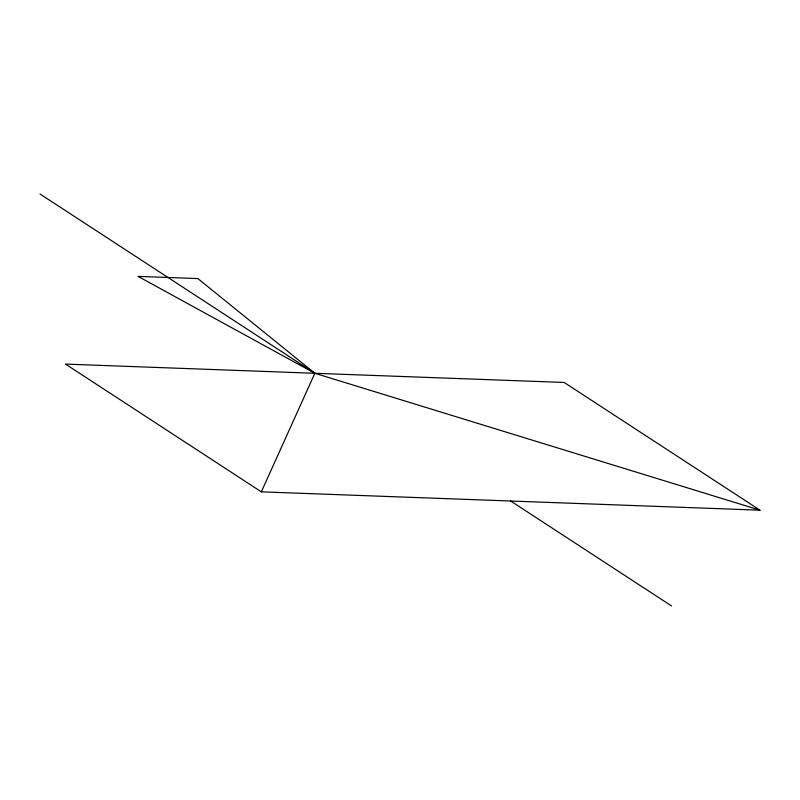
<?xml version="1.0" encoding="UTF-8"?>
<svg xmlns="http://www.w3.org/2000/svg" width="800" height="800" viewBox="0 0 800 800"><rect width="100%" height="100%" fill="white"/><g stroke="black" fill="none" stroke-linecap="round" stroke-linejoin="round"><path stroke-width="1.2" d="M261.33 491.84L314.85 373.28L197.89 278.58L138.07 276.38L314.85 373.28L760 510.19L564.18 382.46L65.51 364.1L261.33 491.84L760 510.19M40 194L314.85 373.28M510.67 501.01L671.62 606"/></g></svg>
